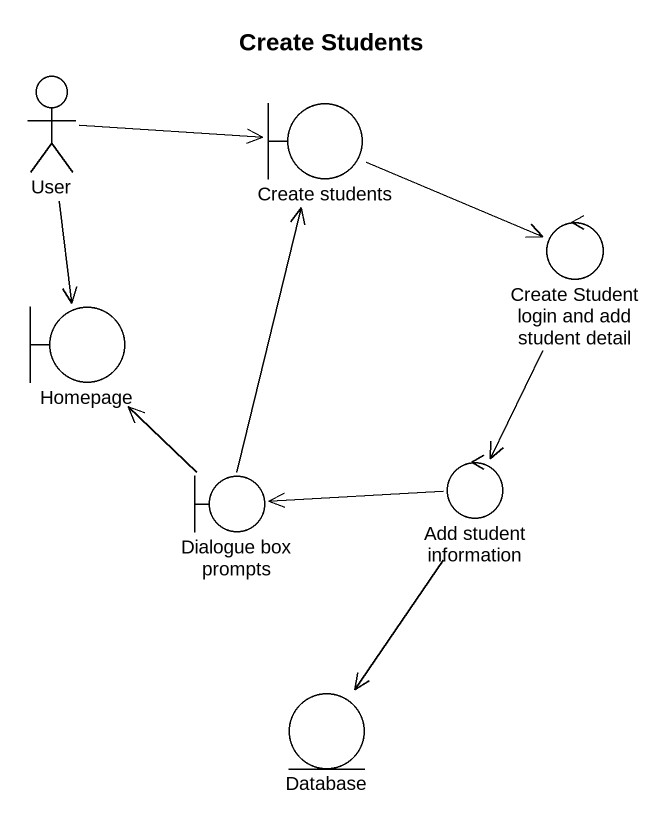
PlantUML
@startuml
title Create Students
actor User
boundary "Create students" as Create_students
control "Create Student login and add student detail" as Create_Student_login_and
boundary Homepage
boundary "Dialogue box prompts" as Dialogue_box_prompts
control "Add student information" as Add_student_information
entity "Database" as Database_
User -right-> Create_students
User --> Homepage
Create_students -right-> Create_Student_login_and
Create_Student_login_and --> Add_student_information
Dialogue_box_prompts -up-> Create_students
Dialogue_box_prompts -up-> Homepage
Add_student_information -left-> Dialogue_box_prompts
Add_student_information --> Database_
@enduml
